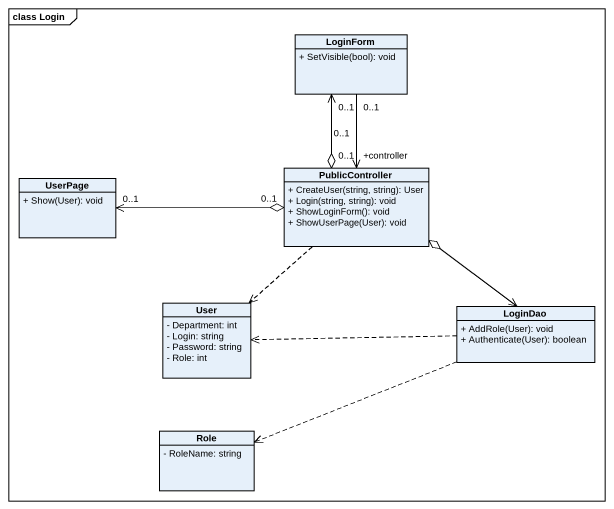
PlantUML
@startuml
mainframe class Login
hide circle
hide empty members
skinparam classAttributeIconSize 0
class LoginForm {
  + SetVisible(bool): void
}
class UserPage {
  + Show(User): void
}
class PublicController {
  + CreateUser(string, string): User
  + Login(string, string): void
  + ShowLoginForm(): void
  + ShowUserPage(User): void
}
class User {
  - Department: int
  - Login: string
  - Password: string
  - Role: int
}
class LoginDao {
  + AddRole(User): void
  + Authenticate(User): boolean
}
class Role {
  - RoleName: string
}
LoginForm "0..1" <--o "0..1" PublicController
LoginForm "0..1" --> "+controller\n0..1" PublicController
UserPage -right-o PublicController
PublicController "0..1" -left-> "0..1" UserPage
PublicController ..> User
LoginDao <-up-o PublicController
LoginDao .left.> User
LoginDao .left.> Role
@enduml
